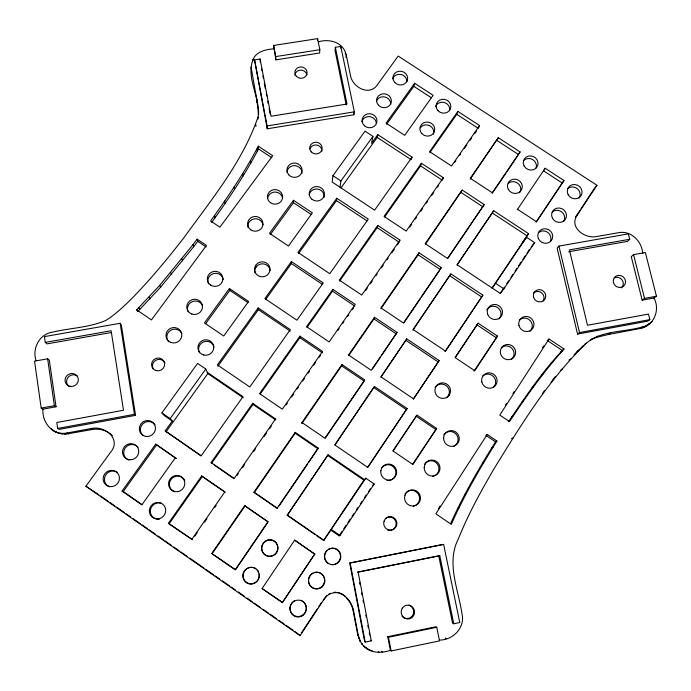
<?xml version="1.0" encoding="UTF-8"?>
<svg xmlns="http://www.w3.org/2000/svg" width="691" height="691" viewBox="0 0 691 691"><rect width="100%" height="100%" fill="white"/><g stroke="black" fill="none" stroke-linecap="round" stroke-linejoin="round"><path stroke-width="1.04" d="M265.672 299.479L291.395 263.565L291.412 261.569L323.25 282.913L296.931 320.201L264.886 298.59L291.412 261.569M270.25 234.664L293.459 202.679L293.485 200.295L312.358 212.854L288.467 246.048L269.49 233.342L293.485 200.295M277.316 508.498L254.253 492.605L295.161 433.231L295.204 432.359L318.197 448.062L308.886 462.184M260.369 393.887L299.868 337.657L299.937 336.146L322.533 351.399L282.36 409.176L259.548 393.628L299.937 336.146M317.497 40.328L317.592 38.644L273.619 45.451L275.864 59.841L319.631 53.008L319.829 49.7L317.592 38.644M251.04 67.122L256.802 99.53L258.598 114.507C259.375 95.6 244.459 74.654 254.409 56.921C258.84 50.814 266.735 49.502 273.722 48.793M251.464 67.623L251.567 73.013M258.106 119.068L258.391 111.579M335.351 47.282L347.003 104.03L271.036 116.243L260.101 59.011L254.556 59.875L267.253 128.785L353.896 114.775L354.328 111.838L340.818 46.435L335.351 47.282L335.049 50.607L346.2 104.92M301.967 422.546L301.881 423.488L341.596 365.85L341.959 364.52L364.693 379.877L324.925 438.198L301.967 422.546L341.959 364.52M340.654 48.094L340.818 46.435M345.275 53.993L345.465 52.361C341.466 41.728 328.441 38.618 318.439 41.857M345.958 57.413L346.234 54.969L345.465 52.361M332.932 175.687L332.198 182.061L374.608 210.159L412.043 157.133L377.787 134.633L371.559 143.322L372.941 136.352L365.038 131.16L332.932 175.687L340.896 180.964L340.032 187.252M298.538 253.597L336.474 200.623L336.793 198.231L368.286 219.125L329.762 273.688L297.976 252.414L336.793 198.231M282.334 602.63L314.768 554.027L282.334 602.63L262.088 588.542L294.677 540.155L314.768 554.027M307.063 327.422L332.535 291.153L332.837 289.339L355.243 304.36L329.132 341.915L306.571 326.705L332.837 289.339M340.939 187.969L377.208 137.414L377.787 134.633M386.658 124.233L413.831 86.34L414.643 83.274L433.136 95.315L404.684 135.324L386.053 123.119L414.643 83.274M339.609 281.09L377.165 227.624L377.761 225.413L399.925 240.114L399.433 241.53M36.062 360.59C31.907 348.506 39.456 334.047 52.421 332.155C70.093 327.975 89.009 327.672 105.835 320.443C114.939 314.802 122.73 307.391 130.383 299.972C149.558 280.598 166.928 259.54 183.668 238.058C211.239 199.854 242.489 162.204 257.968 117.133M411.508 158.887L412.043 157.133M294.677 540.155L314.578 554.052M420.551 165.883L421.415 163.283L443.337 177.682L442.326 180.187L420.551 165.883L384.68 216.939M348.713 355.511L373.935 318.905L374.513 317.273L397.066 332.388L381.406 355.822M429.897 152.573L456.777 114.317L457.874 111.415L479.589 125.555L478.759 127.429M314.776 534.324L287.214 515.322L328.078 454.808L364.416 479.614M450.558 523.674C463.29 495.24 479.01 468.239 495.507 441.843L496.941 441.039L487.224 434.492L485.851 435.339L495.507 441.843M496.941 441.039C480.176 467.902 464.145 495.361 451.318 524.357L435.874 513.828L487.224 434.492M418.107 254.798L418.979 252.751L441.281 267.547L440.262 269.49L418.107 254.798L380.931 308.747M425.544 244.009L462.184 190.06L484.236 204.536L447.63 258.676M211.714 222.45C228.643 198.835 245.063 174.702 258.52 148.902L258.322 146.181L272.686 155.708L219.911 227.192L210.625 220.956C227.883 196.952 244.614 172.422 258.322 146.181M470.295 179.055L498.263 137.708L520.107 151.934L507.177 171.333M335.075 444.805L374.453 386.468L407.111 408.528L367.767 467.401L334.79 444.918L374.453 386.468M380.931 377.234L406.757 338.884L439.148 360.59L413.572 398.862L380.966 376.871L406.757 338.884M448.122 396.098L449.444 394.691A7.869 7.679 41 0 0 437.239 384.965L435.218 387.418L436.228 386.148A7.817 7.627 41.2 0 1 448.347 395.805L447.941 396.418A7.817 7.627 41.2 0 1 446.559 397.852M449.219 394.976L449.038 395.304A7.869 7.679 41 0 1 435.434 387.677L436.22 386.243M412.898 330.143L450.86 273.904L482.888 295.143L445.47 351.123L413.132 329.486L450.86 273.904M346.234 54.969L350.458 75.371C352.341 87.498 370.082 96.93 377.804 84.155L398.189 56.083L596.929 185.24L577.581 214.599C568.08 227.028 585.027 239.388 596.964 236.486L618.661 232.677C631.177 230.293 642.008 241.487 642.742 253.519M457.122 264.973L493.711 210.755L528.563 233.644L522.569 242.619L526.533 237.263L534.635 242.584L503.886 288.847L500.258 293.381L457.053 264.765L493.711 210.755M255.964 265.05L256.154 264.739A7.756 7.489 -1.4 0 1 269.447 272.176L267.564 274.793A7.756 7.489 -1.4 0 1 255.73 265.327L255.955 267.305A7.705 7.437 -1.5 0 0 254.953 272.919M256.188 267.037L256.37 266.726A7.705 7.437 -1.5 0 1 270.103 270.293M584.983 344.204L586.322 343.237C548.645 379.514 521.152 424.818 493.858 469.034C480.755 491.595 468.057 514.51 458.401 538.79C445.98 562.889 458.375 589.268 461.994 613.824C465.345 627.618 453.011 640.177 439.424 640.091M438.362 508.697L440.124 505.985M505.328 405.254L506.494 403.458M512.903 393.568L514.061 391.762M542.599 347.685L543.765 345.889M549.017 339.013L499.783 415.075L509.474 421.579C526.248 396.375 543.748 371.508 564.003 348.955L549.017 339.013L547.842 339.998M545.156 168.25L543.48 170.798L562.206 182.994L564.011 180.524L545.156 168.25L517.205 209.805M301.786 632.395L317.16 609.073M318.931 606.387L321.298 602.802M412.613 464.257L436.634 428.463L416.941 415.161L392.937 450.886M474.026 371.084L497.511 336.094L478.12 323.189L455.239 357.247M579.758 210.669L575.681 216.862L577.581 214.599M580.924 208.898L594.916 187.676M42.946 409.158L56.04 406.774L49.329 360.201L47.636 358.81L34.55 361.134L41.192 408.096L42.946 409.158C41.754 422.495 53.086 436.142 67.079 432.989L91.255 428.532C104.833 425.319 122.152 439.208 110.292 452.622L85.891 486.222L300.093 635.642L323.31 600.41C327.353 592.291 338.633 589.769 345.155 596.411M436.634 428.463L412.89 464.499L393.067 451.042L416.941 415.161M497.511 336.094L474.708 370.696L455.205 357.636L478.12 323.189M508.498 421.7C525.739 396.617 542.616 370.687 564.003 348.955M316.556 535.542L323.664 540.448L330.739 530.101L339.091 535.845L342.036 531.414M343.807 528.753L346.165 525.203M347.936 522.543L350.294 518.993M352.065 516.332L353.835 513.663M356.193 510.122L357.964 507.453M360.322 503.903L362.093 501.243M364.451 497.693L366.221 495.032M368.579 491.482L370.35 488.822M500.258 293.381L504.413 287.136M506.788 283.569L508.567 280.883M510.943 277.316L512.722 274.638M515.097 271.062L516.877 268.384M518.656 265.707L521.031 262.139M522.811 259.462L525.186 255.886M526.965 253.208L529.341 249.641M339.091 535.845L339.998 535.447L374.211 483.976L365.772 478.215L363.889 480.167L323.664 540.448M367.811 467.142L407.111 408.528M413.304 399.07L439.148 360.59M445.004 351.633L482.888 295.143M492.061 288.112L528.563 233.644M536.061 222.165L562.206 182.994M564.011 180.524L536.51 221.725L517.524 209.278M330.739 530.101L365.772 478.215M492.234 288.069L526.533 237.263M287.214 515.322L328.078 454.808M318.197 448.062L277.229 508.144L254.012 492.139L295.204 432.359M397.066 332.388L371.222 370.298L348.523 354.993L374.513 317.273M441.281 267.547L403.458 323.008L380.948 307.944L418.979 252.751M484.236 204.536L447.492 258.434L425.224 243.69L462.184 190.06M520.107 151.934L492.286 192.737L470.277 178.313L498.263 137.708M267.529 522.854L235.571 569.73L211.731 553.491L244.709 505.639L267.978 521.714L235.182 569.816L211.731 553.491M279.138 505.829L307.676 463.963M325.28 438.137L364.166 381.095L341.596 365.85M372.449 368.959L380.205 357.567M403.898 322.827L420.258 298.823M421.475 297.044L439.649 270.38M492.147 193.376L505.976 173.104M212.284 553.517L245.02 506.002L244.709 505.639M191.692 539.541L224.825 491.906L201.703 475.926L168.397 523.329L192.392 539.671L168.397 523.329M275.562 418.945L234.171 478.466L211.101 462.564L252.716 403.345L275.562 418.945L275.657 419.912L252.966 404.416L252.716 403.345M399.925 240.114L361.713 295.066L339.333 280.088L377.761 225.413M443.337 177.682L406.204 231.088L384.075 216.43L421.415 163.283M479.589 125.555L451.473 165.987L429.595 151.649L457.874 111.415M194.827 536.173L197.263 532.666M204.571 522.154L207.006 518.647M214.927 507.263L216.145 505.51M237.013 475.494L238.24 473.732M242.532 467.557L244.372 464.905M253.571 451.672L255.411 449.029M263.997 436.677L266.45 433.145M269.516 428.731L271.356 426.088M286.083 404.909L287.309 403.147M291.611 396.962L293.45 394.311M297.139 389.016L298.365 387.254M302.658 381.069L304.498 378.418M308.186 373.123L309.413 371.361M313.705 365.176L315.554 362.525M319.233 357.23L320.46 355.468M337.908 330.376L339.108 328.64M342.736 323.431L343.937 321.695M347.556 316.487L348.765 314.75M352.384 309.551L353.593 307.815M365.504 290.678L367.344 288.035M370.402 283.63L372.242 280.987M375.913 275.7L377.139 273.947M381.423 267.78L383.263 265.137M386.934 259.851L388.161 258.089M391.832 252.802L394.285 249.278M397.342 244.873L399.182 242.239L377.165 227.624M409.728 227.071L411.568 224.42M415.265 219.107L416.492 217.337M420.793 211.144L422.642 208.492M426.33 203.189L427.565 201.418M431.866 195.225L433.715 192.573M437.403 187.261L438.63 185.49M454.661 162.445L455.87 160.701M459.515 155.458L460.733 153.704M464.378 148.461L466.805 144.972M469.845 140.601L471.668 137.984M474.708 133.613L476.531 130.988M169.252 523.571L202.316 476.505L201.703 475.926M252.966 404.416L211.645 463.229L211.101 462.564M175.376 457.744L141.871 504.862L122.039 491.059L155.7 444.149L176.179 458.444L155.7 444.149M172.275 421.044L170.185 418.599L205.797 369.02L197.574 363.406L161.893 412.89L164.13 415.438L172.275 421.044L165.192 430.916L200.977 455.879M340.896 180.964L372.941 136.352M122.039 491.059L123.223 491.534L156.632 444.952M166.056 431.806L207.818 373.589L205.797 369.02M258.184 307.944L217.389 364.891L249.797 386.977L290.28 329.624L258.184 307.944L258.391 309.646L217.881 366.221M229.429 288.518L204.45 322.93L223.72 336.016L248.587 301.457L229.429 288.518L229.835 290.35L248 302.623M205.65 323.682L229.835 290.35M542.565 393.3L544.499 390.726M649.989 323.483L644.997 326.273L642.189 327.024C625.364 331.861 605.929 330.583 590.667 339.946L595.944 337.484L608.391 334.496L639.814 328.57C653.738 326.221 660.527 310.268 653.988 298.002L656.45 296.24L645.377 252.517L633.552 254.616L631.254 256.637L642.155 300.153L653.988 298.002M193.014 244.605L197.125 239.164L206.445 245.435L151.441 319.933L136.671 309.862L159.716 285.331L193.014 244.605L193.661 246.722L160.597 287.188L137.716 311.563L136.671 309.862M193.661 246.722L197.747 241.314L197.125 239.164M531.111 247.102L534.635 242.584M552.256 380.456L555.564 376.275M595.59 186.864L596.929 185.24M558.941 246.091L557.136 248.173L577.555 334.09L647.441 321.237L649.868 319.631L648.478 314.085L587.488 325.254L569.419 249.909L629.7 239.276L628.344 233.878L558.941 246.091L579.524 332.561L577.555 334.09M262.088 588.542L282.377 602.31M574.091 354.638L583.584 345.37M326.618 595.832L323.31 600.41M629.7 239.276L627.437 241.392L568.598 251.774M372.708 485.272L374.211 483.976M560.271 352.367L562.12 350.968M585.113 344.092L592.714 338.469M551.228 362.956L553.025 361.626M642.155 300.153L644.539 298.408L656.45 296.24M541.735 374.885L543.472 373.632M595.944 337.484L598.026 335.99M577.028 351.486L578.989 350.087M568.943 360.141L570.852 358.793M531.906 387.971L533.573 386.805M608.391 334.496L610.55 332.993M560.816 369.996L562.051 369.141M550.934 382.123L552.722 380.922M521.852 402.015L523.458 400.944M639.814 328.57L642.189 327.024M642.604 327.819L644.997 326.273M652.054 321.531L645.213 326.644M511.729 416.794L513.266 415.818M328.467 594.355L330.35 593.284M491.811 447.699L493.227 446.93M511.478 438.699L513.024 437.878M482.335 463.35L483.683 462.694M473.387 478.828L474.682 478.276M465.129 493.892L466.365 493.443M457.718 508.308L458.91 507.963M451.327 521.843L452.475 521.593M346.277 597.525L350.112 602.466L352.583 608.02L357.713 634.649L359.907 640.851L362.205 644.237L361.678 643.615C367.949 653.038 380.551 653.936 390.38 650.283L391.123 650.965L439.519 640.903L436.764 627.298L435.701 626.797L387.746 636.705L390.38 650.283M453.771 623.783L439.804 555.771L438.733 555.789L452.588 623.308L453.771 623.783L459.765 622.539L443.639 544.422L442.542 544.517L349.732 563.053L364.632 641.473L365.185 642.086L371.266 640.833L358.145 572.157L357.653 572.053L437.679 556.005M387.746 636.705L388.463 637.275L436.764 627.298M358.145 572.157L439.804 555.771M349.732 563.053L443.639 544.422M57.655 428.446L134.469 414.332L135.557 415.343L59.296 429.361L57.655 428.446L56.8 422.495L123.499 410.273L111.121 330.764L45.278 342.382L44.449 336.612L120.13 323.293L121.305 324.917L135.557 415.343M579.524 332.561L649.868 319.631M54.658 431.409L59.227 433.412L65.464 434.207L92.646 429.448C99.668 428.351 107.451 430.441 112.4 435.701M41.192 408.096L54.382 405.703L56.04 406.774M111.303 332.526L46.979 343.885L45.278 342.382M267.253 128.785L267.106 125.926L354.328 111.838M275.864 59.841L275.778 56.567L319.829 49.7M334.133 592.256L336.016 592.239M337.873 592.524C345.871 594.821 351.754 602.293 353.498 610.257L358.214 635.202L360.417 641.455L359.907 640.851M85.891 486.222L98.813 494.73M364.39 646.698L363.846 646.059L369.149 649.747L372.147 650.896M445.272 638.069L446.403 638.648M51.955 429.837L56.308 432.298M57.595 432.531L59.227 433.412M60.696 433.171L62.302 434.052M63.883 433.326L65.464 434.207M67.079 432.989L68.634 433.87M413.831 86.34L431.331 97.742M456.777 114.317L478.353 128.371M496.898 140.446L518.596 154.585M91.255 428.532L92.646 429.448M377.208 137.414L411.24 159.768M461.044 192.478L482.949 206.868M492.363 213.053L526.974 235.786M495.723 283.44L503.886 288.847M258.52 148.902L271.9 157.781M336.474 200.623L366.861 220.792M449.772 275.804L481.584 296.914M547.263 340.49L562.146 350.372M293.459 202.679L311.304 214.556M476.842 324.779L496.095 337.597M291.395 263.565L322.144 284.182M332.535 291.153L354.803 306.078M373.935 318.905L396.332 333.917M405.954 340.369L438.12 361.937M197.747 241.314L206.16 246.981M258.391 309.646L290.272 331.179M299.868 337.657L322.3 352.816M373.866 387.651L406.299 409.556M416.051 416.146L435.615 429.361M207.248 372.311L242.947 396.677L201.236 455.766L165.192 430.916M207.818 373.589L243.267 397.8M295.161 433.231L317.998 448.822M327.802 455.524L363.889 480.167M161.893 412.89L170.185 418.599M331.49 529.591L339.998 535.447M287.206 515.02L323.906 540.327M214.288 465.052L233.679 478.414M202.316 476.505L225.283 492.363M245.02 506.002L268.125 521.964M123.223 491.534L142.052 504.637M100.575 495.965L108.513 501.502M110.284 502.737L114.697 505.812M116.459 507.039L124.397 512.584M126.168 513.81L130.582 516.894M133.225 518.742L140.282 523.666M142.052 524.892L147.347 528.589M149.109 529.816L155.285 534.126M157.937 535.974L163.231 539.671M164.994 540.898L171.169 545.208M173.821 547.056L179.116 550.744M180.878 551.979L187.054 556.29M189.705 558.138L203.828 567.985M205.59 569.22L213.528 574.757M215.298 575.983L219.712 579.067M222.355 580.915L229.421 585.838M231.183 587.065L235.596 590.149M238.24 591.988L244.415 596.298M247.067 598.147L252.362 601.844M254.124 603.07L260.3 607.38M262.951 609.229L268.246 612.926M270.008 614.152L276.184 618.462M278.836 620.311L284.131 623.999M285.893 625.234L292.958 630.157M294.72 631.393L300.093 635.642M353.032 609.885L353.498 610.257M51.246 428.783L53.622 430.743M370.67 640.229L371.266 640.833M381.665 651.276L382.339 651.958M378.487 651.673L379.134 652.356M357.713 634.649L358.214 635.202M358.569 637.836L359.078 638.415M369.149 649.747L369.728 650.412M366.351 648.115L366.912 648.771M138.787 307.84L139.824 309.551M149.023 297.199L149.973 298.978M254.012 492.139L254.253 492.605M159.716 285.331L160.597 287.188M170.72 272.453L171.523 274.387M181.871 258.797L182.597 260.827M633.552 254.616L644.539 298.408M214.59 215.506L215.091 217.803M353.464 112.676L353.896 114.775M273.619 45.451L275.778 56.567M388.463 637.275L391.123 650.965M261.492 68.59L261.898 70.698M262.908 75.967L263.306 78.074M264.316 83.343L265.318 88.612M266.329 93.881L266.726 95.989M267.737 101.257L268.134 103.356M269.145 108.625L270.146 113.894M359.657 582.539L360.054 584.638M361.652 593.033L362.058 595.132M363.06 600.375L363.457 602.474M365.859 615.059L366.265 617.158M367.862 625.545L368.268 627.644M369.27 632.887L369.668 634.986M254.556 59.875L267.106 125.926M350.173 563.087L365.185 642.086M224.705 201.046L225.136 203.43M120.13 323.293L134.469 414.332M234.163 186.924L234.525 189.403M47.636 358.81L54.382 405.703M242.809 173.355L243.12 175.911M250.513 160.519L250.773 163.154M257.13 148.591L257.337 151.294M255.817 124.492L255.964 126.393M252.923 59.245L253.044 60.868M256.802 99.53L257.009 102.536M260.101 59.011L260.291 62.276M409.124 605.135A6.901 6.66 83.9 0 1 412.579 615.508A6.901 6.66 83.9 0 1 402.032 616.208M385.258 518.613A6.694 6.564 77.5 0 1 396.038 522.405A6.694 6.564 77.5 0 1 387.504 529.997M328.355 549.371A8.232 8.059 -85.3 0 1 340.421 555.262A8.232 8.059 -85.3 0 1 330.436 564.417M328.475 563.623A8.232 8.059 -85.3 0 1 326.696 550.692M381.838 467.634A7.981 7.869 64.9 0 1 395.356 469.794A7.981 7.869 64.9 0 1 386.874 480.513M257.484 570.101A8.352 8.119 -68.4 0 1 258.633 571.906M259.272 573.962A8.352 8.119 -68.4 0 1 251.956 583.843A8.352 8.119 -68.4 0 1 243.094 575.733A8.352 8.119 -68.4 0 1 251.965 567.276M254.038 567.7A8.352 8.119 -68.4 0 1 255.92 568.667M300.853 600.237A8.404 8.145 -78.4 0 1 305.336 612.019A8.404 8.145 -78.4 0 1 293.304 615.016A8.404 8.145 -78.4 0 1 292.319 602.362M292.837 601.861A8.404 8.145 -78.4 0 1 294.625 600.643M315.027 572.295A8.309 8.102 -81.5 0 1 324.485 578.859A8.309 8.102 -81.5 0 1 318.007 588.602A8.309 8.102 -81.5 0 1 308.557 582.038M308.523 579.153A8.309 8.102 -81.5 0 1 313.023 572.986M424.55 464.171A7.981 7.808 59.2 0 1 437.602 464.292A7.981 7.808 59.2 0 1 432.739 476.436M443.777 434.872A7.912 7.722 51.8 0 1 456.112 434.19A7.912 7.722 51.8 0 1 453.875 446.369M405.073 493.832A8.05 7.886 68.4 0 1 418.219 493.935A8.05 7.886 68.4 0 1 413.27 506.235M69.23 386.537A6.694 6.374 -29.7 0 1 67.908 377.562A6.694 6.374 -29.7 0 1 77.159 375.895M153.022 368.51A6.573 6.357 -24.3 0 1 156.339 360.002A6.573 6.357 -24.3 0 1 164.968 363.017M143.123 435.58A8.111 7.851 -34.8 0 1 143.028 423.661A8.111 7.851 -34.8 0 1 155 424.758M199.552 352.816A7.877 7.661 -17.4 0 1 203.5 341.881A7.877 7.661 -17.4 0 1 214.029 346.942M174.598 491.759A8.188 7.964 -45.2 0 1 171.584 478.759A8.188 7.964 -45.2 0 1 184.825 480.608M159.742 519.045A8.283 8.016 -48.5 0 1 150.37 510.442A8.283 8.016 -48.5 0 1 161.366 503.307M109.567 486.723A8.266 7.946 -41.9 0 1 105.429 475.451A8.266 7.946 -41.9 0 1 117.366 472.385M128.82 460.025A8.18 7.895 -38.4 0 1 125.235 447.958A8.18 7.895 -38.4 0 1 138.036 447.232M188.142 311.814A7.826 7.558 -13.5 0 1 192.038 301.742A7.826 7.558 -13.5 0 1 202.368 305.344M208.544 283.932A7.756 7.48 -8.5 0 1 213.312 273.619A7.756 7.48 -8.5 0 1 223.236 279.406M168.569 341.734A7.895 7.627 -19 0 1 170.539 330.341A7.895 7.627 -19 0 1 181.845 333.485M294.841 75.224A6.098 5.683 6.5 0 1 306.908 74.818M309.939 148.755A6.184 5.839 7.4 0 1 321.928 151.303M361.816 121.72A7.428 6.97 12.1 0 1 369.84 116.675A7.428 6.97 12.1 0 1 376.396 123.654M309.171 194.948A7.558 7.204 7.4 0 1 317.825 189.084A7.558 7.204 7.4 0 1 324.088 197.401M420.249 127.826A7.411 6.953 17 0 1 429.612 125.684A7.411 6.953 17 0 1 433.421 134.287M435.511 106.725A7.376 6.884 17.7 0 1 443.821 102.38A7.376 6.884 17.7 0 1 449.798 109.774M392.643 78.783A7.351 6.841 13.9 0 1 400.987 74.498A7.351 6.841 13.9 0 1 406.895 81.832M376.37 101.283A7.394 6.91 13 0 1 384.775 96.939A7.394 6.91 13 0 1 390.7 104.341M267.547 198.619A7.592 7.238 2.6 0 1 282.576 198.006M247.983 227.365A7.644 7.316 -0.4 0 1 254.184 218.892A7.644 7.316 -0.4 0 1 263.038 224.808M286.955 172.119A7.541 7.152 5.2 0 1 295.066 165.633A7.541 7.152 5.2 0 1 301.976 173.389M614.247 277.791A6.297 5.899 37.9 0 1 621.468 287.879M533.633 292.889A6.314 6.003 35.4 0 1 543.135 301.026M538.937 232.236A7.549 7.126 31 0 1 550.459 241.159M486.766 309.913A7.679 7.368 34 0 1 497.848 307.711A7.679 7.368 34 0 1 499.049 318.914M508.36 183.288A7.48 7.031 26 0 1 518.095 183.504A7.48 7.031 26 0 1 519.623 192.832M524.08 160.157A7.437 6.953 25.8 0 1 532.977 159.802A7.437 6.953 25.8 0 1 536.104 167.991M567.743 188.6A7.48 6.979 29.9 0 1 577.434 188.816A7.48 6.979 29.9 0 1 579.058 198.136M552.204 211.964A7.515 7.057 30.5 0 1 561.956 212.163A7.515 7.057 30.5 0 1 563.562 221.569M501.329 347.703A7.756 7.454 39.5 0 1 512.109 348.566A7.756 7.454 39.5 0 1 511.677 359.234M482.819 375.895A7.8 7.541 42.4 0 1 493.676 376.75A7.8 7.541 42.4 0 1 493.201 387.547M519.615 319.855A7.705 7.368 37.4 0 1 530.317 320.719A7.705 7.368 37.4 0 1 529.919 331.274M402.266 608.192A6.953 6.711 83.8 0 0 407.474 618.989A6.953 6.711 83.8 0 0 413.866 608.987A6.953 6.711 83.8 0 0 402.266 608.192M384.032 521.23A6.746 6.608 77.3 0 0 391.624 530.04A6.746 6.608 77.3 0 0 395.269 519.01A6.746 6.608 77.3 0 0 384.032 521.23M338.547 562.215A8.292 8.111 -85.3 0 0 334.772 548.404A8.292 8.111 -85.3 0 0 324.934 558.682A8.292 8.111 -85.3 0 0 338.547 562.215M380.845 470.804A8.042 7.929 64.5 0 0 391.65 479.528A8.042 7.929 64.5 0 0 393.637 465.812A8.042 7.929 64.5 0 0 380.845 470.804M303.522 614.912A8.465 8.206 -78.5 0 0 300.939 600.548A8.465 8.206 -78.5 0 0 290.108 610.188A8.465 8.206 -78.5 0 0 303.522 614.912M254.443 583.221A8.413 8.18 -68.4 0 0 255.679 568.745A8.413 8.18 -68.4 0 0 242.8 575.128A8.413 8.18 -68.4 0 0 254.443 583.221M322.041 586.918A8.37 8.154 -81.5 0 0 319.423 572.701A8.37 8.154 -81.5 0 0 308.696 582.219A8.37 8.154 -81.5 0 0 322.041 586.918M273.178 555.504A8.309 8.128 -69.4 0 0 274.362 541.174A8.309 8.128 -69.4 0 0 261.587 547.479A8.309 8.128 -69.4 0 0 273.178 555.504M273.291 555.521A8.249 8.076 -69.4 0 0 274.465 541.295A8.249 8.076 -69.4 0 0 261.785 547.548A8.249 8.076 -69.4 0 0 273.291 555.521M424.214 467.436A8.033 7.86 59 0 0 435.693 475.209A8.033 7.86 59 0 0 436.427 461.407A8.033 7.86 59 0 0 424.214 467.436M443.596 437.895A7.972 7.774 51.6 0 0 455.023 445.591A7.972 7.774 51.6 0 0 455.706 431.953A7.972 7.774 51.6 0 0 443.596 437.895M404.969 495.283A8.102 7.946 68.2 0 0 414.151 505.872A8.102 7.946 68.2 0 0 418.487 492.64A8.102 7.946 68.2 0 0 404.969 495.283M70.897 386.459A6.737 6.418 -29.6 0 0 77.807 377.174A6.737 6.418 -29.6 0 0 66.353 376.31A6.737 6.418 -29.6 0 0 70.897 386.459M155.743 370.497A6.616 6.4 -24.1 0 0 164.588 363.259A6.616 6.4 -24.1 0 0 153.946 359.545A6.616 6.4 -24.1 0 0 155.743 370.497M145.87 436.41A8.162 7.903 -34.7 0 0 155.009 425.656A8.162 7.903 -34.7 0 0 141.258 423.488A8.162 7.903 -34.7 0 0 145.87 436.41M203.707 354.993A7.929 7.713 -17.3 0 0 213.51 345.483A7.929 7.713 -17.3 0 0 200.312 342.071A7.929 7.713 -17.3 0 0 203.707 354.993M112.503 486.524A8.327 7.998 -41.8 0 0 117.686 473.188A8.327 7.998 -41.8 0 0 103.667 475.849A8.327 7.998 -41.8 0 0 112.503 486.524M158.809 518.768A8.344 8.067 -48.4 0 0 163.888 505.302A8.344 8.067 -48.4 0 0 149.869 508.006A8.344 8.067 -48.4 0 0 158.809 518.768M129.753 459.757A8.24 7.946 -38.3 0 0 138.07 448.209A8.24 7.946 -38.3 0 0 124.069 447.189A8.24 7.946 -38.3 0 0 129.753 459.757M177.976 491.595A8.249 8.024 -45 0 0 182.968 478.284A8.249 8.024 -45 0 0 169.062 480.945A8.249 8.024 -45 0 0 177.976 491.595M191.856 314.051A7.877 7.61 -13.4 0 0 202.377 305.5A7.877 7.61 -13.4 0 0 189.619 301.069A7.877 7.61 -13.4 0 0 191.856 314.051M210.582 285.046A7.808 7.523 -8.4 0 0 222.865 279.475A7.808 7.523 -8.4 0 0 211.835 272.047A7.808 7.523 -8.4 0 0 210.582 285.046M171.074 342.511A7.946 7.679 -18.9 0 0 181.698 333.839A7.946 7.679 -18.9 0 0 168.872 329.382A7.946 7.679 -18.9 0 0 171.074 342.511M296.327 76.26A6.141 5.709 6.5 0 0 306.778 74.602A6.141 5.709 6.5 0 0 299.868 66.975A6.141 5.709 6.5 0 0 296.327 76.26M311.226 151.847A6.219 5.873 7.4 0 0 321.807 150.102A6.219 5.873 7.4 0 0 314.785 142.277A6.219 5.873 7.4 0 0 311.226 151.847M364.347 125.676A7.471 7.014 12.1 0 0 376.759 122.618A7.471 7.014 12.1 0 0 367.465 113.929A7.471 7.014 12.1 0 0 364.347 125.676M312.03 199.354A7.61 7.247 7.4 0 0 324.321 194.992A7.61 7.247 7.4 0 0 314.094 186.959A7.61 7.247 7.4 0 0 312.03 199.354M394.803 82.497A7.402 6.875 13.9 0 0 407.301 80.484A7.402 6.875 13.9 0 0 398.828 71.268A7.402 6.875 13.9 0 0 394.803 82.497M438.008 110.664A7.42 6.919 17.6 0 0 450.497 108.617A7.42 6.919 17.6 0 0 441.938 99.34A7.42 6.919 17.6 0 0 438.008 110.664M378.409 105.187A7.437 6.953 13 0 0 390.994 103.149A7.437 6.953 13 0 0 382.494 93.855A7.437 6.953 13 0 0 378.409 105.187M421.786 133.579A7.463 6.996 17 0 0 434.371 131.497A7.463 6.996 17 0 0 425.786 122.143A7.463 6.996 17 0 0 421.786 133.579M270.665 202.826A7.636 7.281 2.7 0 0 282.628 197.488A7.636 7.281 2.7 0 0 271.753 190.267A7.636 7.281 2.7 0 0 270.665 202.826M250.885 229.896A7.696 7.368 -0.4 0 0 262.951 224.48A7.696 7.368 -0.4 0 0 252.025 217.19A7.696 7.368 -0.4 0 0 250.885 229.896M288.734 174.814A7.584 7.195 5.2 0 0 301.647 172.664A7.584 7.195 5.2 0 0 293.122 163.102A7.584 7.195 5.2 0 0 288.734 174.814M613.401 282.515A6.34 5.934 37.9 0 0 623.697 286.074A6.34 5.934 37.9 0 0 621.123 275.692A6.34 5.934 37.9 0 0 613.401 282.515M533.452 296.897A6.357 6.046 35.4 0 0 543.808 300.481A6.357 6.046 35.4 0 0 541.364 290.004A6.357 6.046 35.4 0 0 533.452 296.897M538.367 238.559A7.601 7.169 31 0 0 551.254 240.658A7.601 7.169 31 0 0 546.097 228.833A7.601 7.169 31 0 0 538.367 238.559M487.57 313.956A7.731 7.42 34 0 0 500.474 317.29A7.731 7.42 34 0 0 496.535 304.722A7.731 7.42 34 0 0 487.57 313.956M568.149 194.681A7.532 7.022 29.9 0 0 580.976 195.76A7.532 7.022 29.9 0 0 574.86 184.532A7.532 7.022 29.9 0 0 568.149 194.681M524.123 165.978A7.489 6.996 25.8 0 0 536.924 167.067A7.489 6.996 25.8 0 0 530.913 155.924A7.489 6.996 25.8 0 0 524.123 165.978M552.48 218.27A7.566 7.1 30.4 0 0 565.385 219.341A7.566 7.1 30.4 0 0 559.269 208.008A7.566 7.1 30.4 0 0 552.48 218.27M508.274 189.334A7.523 7.074 26 0 0 521.152 190.414A7.523 7.074 26 0 0 515.132 179.176A7.523 7.074 26 0 0 508.274 189.334M500.483 353.472A7.808 7.506 39.5 0 0 513.197 357.878A7.808 7.506 39.5 0 0 510.26 344.895A7.808 7.506 39.5 0 0 500.483 353.472M481.817 381.942A7.86 7.592 42.3 0 0 494.601 386.381A7.86 7.592 42.3 0 0 491.69 373.244A7.86 7.592 42.3 0 0 481.817 381.942M518.924 325.357A7.756 7.411 37.3 0 0 531.56 329.737A7.756 7.411 37.3 0 0 528.598 316.893A7.756 7.411 37.3 0 0 518.924 325.357"/></g></svg>
